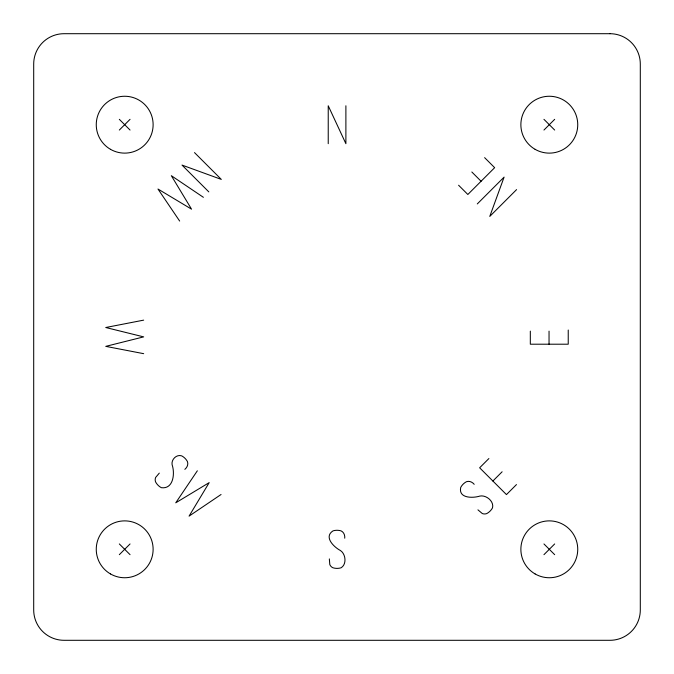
<?xml version="1.0" encoding="UTF-8"?>
<svg xmlns="http://www.w3.org/2000/svg" width="674" height="674" viewBox="0 0 674 674"><rect width="100%" height="100%" fill="white"/><g stroke="black" fill="none" stroke-linecap="round" stroke-linejoin="round"><path stroke-width="1.01" d="M197.347 470.789L175.754 502.812L209.184 482.626L189.074 516.132L221.055 494.505M119.332 130.048L130.048 119.332M159.308 473.114L155.652 477.428A6.083 6.083 0 0 0 155.627 481.994A13.977 13.977 0 0 0 161.313 487.681C173.681 489.391 175.029 473.14 172.097 464.698C171.154 459.508 176.563 454.057 181.744 455.885A13.977 13.977 0 0 1 187.431 461.564C188.509 464.445 187.111 467.495 184.845 469.357M119.332 554.668L130.048 543.952M543.952 130.048L554.668 119.332M477.285 203.927L504.093 177.119L489.771 216.413L516.579 189.605M488.886 458.547L479.644 467.79L506.452 494.598L516.478 484.572M492.879 481.025L502.122 471.783M543.952 554.668L554.668 543.952M143.672 320.142L105.759 327.513L143.672 336.882L105.759 346.36L143.672 353.673M203.396 197.314L171.331 175.687L191.542 209.167L157.986 189.032L179.655 221.055M543.952 119.332L554.668 130.048M484.623 157.649L494.649 167.674L467.84 194.483L458.59 185.232M471.834 171.996L481.076 181.247M194.5 152.594L221.308 179.402L182.014 165.079L208.822 191.888M119.332 119.332L130.048 130.048M543.952 543.952L554.668 554.668M474.201 484.311C472.331 482.053 469.289 480.646 466.4 481.725A13.977 13.977 0 0 0 460.721 487.412C458.219 498.591 473.072 498.221 479.846 496.081C486.097 494.716 494.244 501.262 492.517 507.842A13.977 13.977 0 0 1 486.839 513.529A6.083 6.083 0 0 1 482.264 513.512L477.95 509.847M119.332 543.952L130.048 554.668M568.233 330.024L568.233 344.203L530.32 344.203L530.32 331.128M549.04 331.128L549.04 344.203M345.888 105.776L345.888 143.688L328.23 105.776L328.23 143.688M344.743 538.206C345.029 535.291 343.866 532.14 341.061 530.868A13.977 13.977 0 0 0 333.023 530.868C323.352 537.001 334.11 547.246 340.421 550.515C345.804 553.977 346.933 564.365 341.061 567.803A13.977 13.977 0 0 1 333.023 567.803A6.083 6.083 0 0 1 329.805 564.559L329.342 558.914M609.97 33.7L64.03 33.7A30.33 30.33 0 0 0 33.7 64.03L33.7 609.97A30.33 30.33 0 0 0 64.03 640.3L609.97 640.3A30.33 30.33 0 0 0 640.3 609.97L640.3 64.03A30.33 30.33 0 0 0 609.97 33.7M110.477 573.936A28.434 28.434 0 0 0 153.124 549.31A28.434 28.434 0 0 0 110.477 524.684A28.434 28.434 0 0 0 110.477 573.936M110.477 149.316A28.434 28.434 0 0 0 153.124 124.69A28.434 28.434 0 0 0 110.477 100.064A28.434 28.434 0 0 0 110.477 149.316M535.089 573.936A28.434 28.434 0 0 0 577.744 549.31A28.434 28.434 0 0 0 535.089 524.684A28.434 28.434 0 0 0 535.089 573.936M535.089 149.316A28.434 28.434 0 0 0 577.744 124.69A28.434 28.434 0 0 0 535.089 100.064A28.434 28.434 0 0 0 535.089 149.316"/></g></svg>
